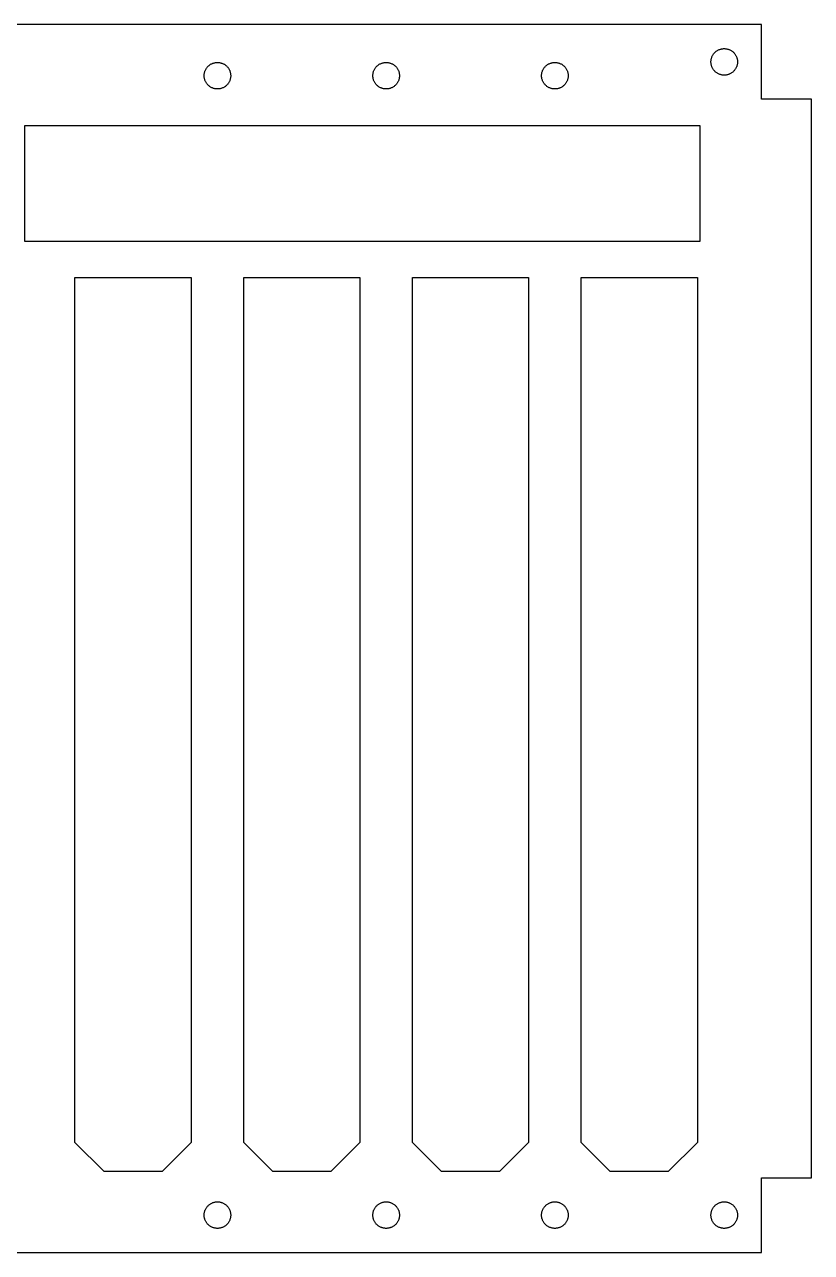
# Model space of a CAD drawing. Header units: metres. Extents: x -160 to 160, y 0 to 148.
# Drawn here: x 65.2 to 160, y 0 to 148 of the extents above; entities that cross this region are included whole.
import ezdxf

# ---------------------------------------------------------------- set-up
doc = ezdxf.new("R2010")
doc.units = ezdxf.units.M

msp = doc.modelspace()

# ---------------------------------------------------------------- linework, layer by layer
for p, q in [((154, 148), (-154, 148)), ((154, 139), (154, 148)), ((149.035, 145.032), (149.111, 145.052)), ((149.111, 145.052), (149.188, 145.07)), ((149.188, 145.07), (149.265, 145.083)), ((149.265, 145.083), (149.343, 145.093)), ((149.343, 145.093), (149.421, 145.099)), ((149.421, 145.099), (149.5, 145.1)), ((149.5, 145.1), (149.579, 145.099)), ((149.579, 145.099), (149.657, 145.093)), ((149.657, 145.093), (149.735, 145.083)), ((149.735, 145.083), (149.812, 145.07)), ((149.812, 145.07), (149.889, 145.052)), ((149.889, 145.052), (149.965, 145.032)), ((147.9, 143.5), (147.901, 143.579)), ((147.901, 143.579), (147.907, 143.657)), ((147.907, 143.657), (147.917, 143.735)), ((147.917, 143.735), (147.93, 143.812)), ((147.93, 143.812), (147.948, 143.889)), ((147.948, 143.889), (147.968, 143.965)), ((147.968, 143.965), (147.993, 144.039)), ((147.993, 144.039), (148.021, 144.112)), ((148.021, 144.112), (148.053, 144.184)), ((148.053, 144.184), (148.089, 144.254)), ((148.089, 144.254), (148.127, 144.323)), ((148.127, 144.323), (148.169, 144.389)), ((148.169, 144.389), (148.215, 144.453)), ((148.215, 144.453), (148.263, 144.515)), ((148.263, 144.515), (148.314, 144.575)), ((148.314, 144.575), (148.368, 144.632)), ((148.368, 144.632), (148.425, 144.686)), ((148.425, 144.686), (148.485, 144.737)), ((148.485, 144.737), (148.547, 144.785)), ((148.547, 144.785), (148.611, 144.831)), ((148.611, 144.831), (148.677, 144.873)), ((148.677, 144.873), (148.746, 144.911)), ((148.746, 144.911), (148.816, 144.947)), ((148.816, 144.947), (148.888, 144.979)), ((148.888, 144.979), (148.961, 145.007)), ((148.961, 145.007), (149.035, 145.032)), ((149.965, 145.032), (150.039, 145.007)), ((150.039, 145.007), (150.112, 144.979)), ((150.112, 144.979), (150.184, 144.947)), ((150.184, 144.947), (150.254, 144.911)), ((150.254, 144.911), (150.323, 144.873)), ((150.323, 144.873), (150.389, 144.831)), ((150.389, 144.831), (150.453, 144.785)), ((150.453, 144.785), (150.515, 144.737)), ((150.515, 144.737), (150.575, 144.686)), ((150.575, 144.686), (150.632, 144.632)), ((150.632, 144.632), (150.686, 144.575)), ((150.686, 144.575), (150.737, 144.515)), ((150.737, 144.515), (150.785, 144.453)), ((150.785, 144.453), (150.831, 144.389)), ((150.831, 144.389), (150.873, 144.323)), ((150.873, 144.323), (150.911, 144.254)), ((150.911, 144.254), (150.947, 144.184)), ((150.947, 144.184), (150.979, 144.112)), ((150.979, 144.112), (151.007, 144.039)), ((151.007, 144.039), (151.032, 143.965)), ((151.032, 143.965), (151.052, 143.889)), ((151.052, 143.889), (151.07, 143.812)), ((151.07, 143.812), (151.083, 143.735)), ((151.083, 143.735), (151.093, 143.657)), ((151.093, 143.657), (151.099, 143.579)), ((151.099, 143.579), (151.1, 143.5)), ((86.8776, 142.07), (86.891, 142.147)), ((86.891, 142.147), (86.9082, 142.224)), ((86.9082, 142.224), (86.9292, 142.299)), ((86.9292, 142.299), (86.9538, 142.374)), ((86.9538, 142.374), (86.9821, 142.447)), ((86.9821, 142.447), (87.0139, 142.519)), ((87.0139, 142.519), (87.0492, 142.589)), ((87.0492, 142.589), (87.0879, 142.658)), ((87.0879, 142.658), (87.13, 142.724)), ((87.13, 142.724), (87.1752, 142.788)), ((87.1752, 142.788), (87.2235, 142.85)), ((87.2235, 142.85), (87.2748, 142.91)), ((87.2748, 142.91), (87.329, 142.966)), ((87.329, 142.966), (87.3859, 143.021)), ((87.3859, 143.021), (87.4454, 143.072)), ((87.4454, 143.072), (87.5073, 143.12)), ((87.5073, 143.12), (87.5715, 143.166)), ((87.5715, 143.166), (87.6379, 143.208)), ((87.6379, 143.208), (87.7063, 143.246)), ((87.7063, 143.246), (87.7764, 143.282)), ((87.7764, 143.282), (87.8482, 143.313)), ((87.8482, 143.313), (87.9215, 143.342)), ((87.9215, 143.342), (87.9961, 143.366)), ((87.9961, 143.366), (88.0718, 143.387)), ((88.0718, 143.387), (88.1485, 143.404)), ((88.1485, 143.404), (88.2259, 143.418)), ((88.2259, 143.418), (88.3038, 143.428)), ((88.3038, 143.428), (88.3822, 143.433)), ((88.3822, 143.433), (88.4607, 143.435)), ((88.4607, 143.435), (88.5392, 143.433)), ((88.5392, 143.433), (88.6176, 143.428)), ((88.6176, 143.428), (88.6955, 143.418)), ((88.6955, 143.418), (88.7729, 143.404)), ((88.7729, 143.404), (88.8496, 143.387)), ((88.8496, 143.387), (88.9253, 143.366)), ((88.9253, 143.366), (88.9999, 143.342)), ((88.9999, 143.342), (89.0732, 143.313)), ((89.0732, 143.313), (89.145, 143.282)), ((89.145, 143.282), (89.2151, 143.246)), ((89.2151, 143.246), (89.2835, 143.208)), ((89.2835, 143.208), (89.3499, 143.166)), ((89.3499, 143.166), (89.4141, 143.12)), ((89.4141, 143.12), (89.476, 143.072)), ((89.476, 143.072), (89.5355, 143.021)), ((89.5355, 143.021), (89.5924, 142.966)), ((89.5924, 142.966), (89.6465, 142.91)), ((89.6465, 142.91), (89.6979, 142.85)), ((89.6979, 142.85), (89.7462, 142.788)), ((89.7462, 142.788), (89.7914, 142.724)), ((89.7914, 142.724), (89.8335, 142.658)), ((89.8335, 142.658), (89.8722, 142.589)), ((89.8722, 142.589), (89.9075, 142.519)), ((89.9075, 142.519), (89.9393, 142.447)), ((89.9393, 142.447), (89.9676, 142.374)), ((89.9676, 142.374), (89.9922, 142.299)), ((89.9922, 142.299), (90.0132, 142.224)), ((90.0132, 142.224), (90.0304, 142.147)), ((90.0304, 142.147), (90.0438, 142.07)), ((107.198, 142.07), (107.211, 142.147)), ((107.211, 142.147), (107.228, 142.224)), ((107.228, 142.224), (107.249, 142.299)), ((107.249, 142.299), (107.274, 142.374)), ((107.274, 142.374), (107.302, 142.447)), ((107.302, 142.447), (107.334, 142.519)), ((107.334, 142.519), (107.369, 142.589)), ((107.369, 142.589), (107.408, 142.658)), ((107.408, 142.658), (107.45, 142.724)), ((107.45, 142.724), (107.495, 142.788)), ((107.495, 142.788), (107.544, 142.85)), ((107.544, 142.85), (107.595, 142.91)), ((107.595, 142.91), (107.649, 142.966)), ((107.649, 142.966), (107.706, 143.021)), ((107.706, 143.021), (107.765, 143.072)), ((107.765, 143.072), (107.827, 143.12)), ((107.827, 143.12), (107.892, 143.166)), ((107.892, 143.166), (107.958, 143.208)), ((107.958, 143.208), (108.026, 143.246)), ((108.026, 143.246), (108.096, 143.282)), ((108.096, 143.282), (108.168, 143.313)), ((108.168, 143.313), (108.242, 143.342)), ((108.242, 143.342), (108.316, 143.366)), ((108.316, 143.366), (108.392, 143.387)), ((108.392, 143.387), (108.468, 143.404)), ((108.468, 143.404), (108.546, 143.418)), ((108.546, 143.418), (108.624, 143.428)), ((108.624, 143.428), (108.702, 143.433)), ((108.702, 143.433), (108.781, 143.435)), ((108.781, 143.435), (108.859, 143.433)), ((108.859, 143.433), (108.938, 143.428)), ((108.938, 143.428), (109.016, 143.418)), ((109.016, 143.418), (109.093, 143.404)), ((109.093, 143.404), (109.17, 143.387)), ((109.17, 143.387), (109.245, 143.366)), ((109.245, 143.366), (109.32, 143.342)), ((109.32, 143.342), (109.393, 143.313)), ((109.393, 143.313), (109.465, 143.282)), ((109.465, 143.282), (109.535, 143.246)), ((109.535, 143.246), (109.603, 143.208)), ((109.603, 143.208), (109.67, 143.166)), ((109.67, 143.166), (109.734, 143.12)), ((109.734, 143.12), (109.796, 143.072)), ((109.796, 143.072), (109.855, 143.021)), ((109.855, 143.021), (109.912, 142.966)), ((109.912, 142.966), (109.967, 142.91)), ((109.967, 142.91), (110.018, 142.85)), ((110.018, 142.85), (110.066, 142.788)), ((110.066, 142.788), (110.111, 142.724)), ((110.111, 142.724), (110.153, 142.658)), ((110.153, 142.658), (110.192, 142.589)), ((110.192, 142.589), (110.227, 142.519)), ((110.227, 142.519), (110.259, 142.447)), ((110.259, 142.447), (110.288, 142.374)), ((110.288, 142.374), (110.312, 142.299)), ((110.312, 142.299), (110.333, 142.224)), ((110.333, 142.224), (110.35, 142.147)), ((110.35, 142.147), (110.364, 142.07)), ((127.518, 142.07), (127.531, 142.147)), ((127.531, 142.147), (127.548, 142.224)), ((127.548, 142.224), (127.569, 142.299)), ((127.569, 142.299), (127.594, 142.374)), ((127.594, 142.374), (127.622, 142.447)), ((127.622, 142.447), (127.654, 142.519)), ((127.654, 142.519), (127.689, 142.589)), ((127.689, 142.589), (127.728, 142.658)), ((127.728, 142.658), (127.77, 142.724)), ((127.77, 142.724), (127.815, 142.788)), ((127.815, 142.788), (127.864, 142.85)), ((127.864, 142.85), (127.915, 142.91)), ((127.915, 142.91), (127.969, 142.966)), ((127.969, 142.966), (128.026, 143.021)), ((128.026, 143.021), (128.085, 143.072)), ((128.085, 143.072), (128.147, 143.12)), ((128.147, 143.12), (128.212, 143.166)), ((128.212, 143.166), (128.278, 143.208)), ((128.278, 143.208), (128.346, 143.246)), ((128.346, 143.246), (128.416, 143.282)), ((128.416, 143.282), (128.488, 143.313)), ((128.488, 143.313), (128.562, 143.342)), ((128.562, 143.342), (128.636, 143.366)), ((128.636, 143.366), (128.712, 143.387)), ((128.712, 143.387), (128.788, 143.404)), ((128.788, 143.404), (128.866, 143.418)), ((128.866, 143.418), (128.944, 143.428)), ((128.944, 143.428), (129.022, 143.433)), ((129.022, 143.433), (129.101, 143.435)), ((129.101, 143.435), (129.179, 143.433)), ((129.179, 143.433), (129.258, 143.428)), ((129.258, 143.428), (129.336, 143.418)), ((129.336, 143.418), (129.413, 143.404)), ((129.413, 143.404), (129.49, 143.387)), ((129.49, 143.387), (129.565, 143.366)), ((129.565, 143.366), (129.64, 143.342)), ((129.64, 143.342), (129.713, 143.313)), ((129.713, 143.313), (129.785, 143.282)), ((129.785, 143.282), (129.855, 143.246)), ((129.855, 143.246), (129.923, 143.208)), ((129.923, 143.208), (129.99, 143.166)), ((129.99, 143.166), (130.054, 143.12)), ((130.054, 143.12), (130.116, 143.072)), ((130.116, 143.072), (130.175, 143.021)), ((130.175, 143.021), (130.232, 142.966)), ((130.232, 142.966), (130.287, 142.91)), ((130.287, 142.91), (130.338, 142.85)), ((130.338, 142.85), (130.386, 142.788)), ((130.386, 142.788), (130.431, 142.724)), ((130.431, 142.724), (130.473, 142.658)), ((130.473, 142.658), (130.512, 142.589)), ((130.512, 142.589), (130.547, 142.519)), ((130.547, 142.519), (130.579, 142.447)), ((130.579, 142.447), (130.608, 142.374)), ((130.608, 142.374), (130.632, 142.299)), ((130.632, 142.299), (130.653, 142.224)), ((130.653, 142.224), (130.67, 142.147)), ((130.67, 142.147), (130.684, 142.07)), ((147.901, 143.421), (147.9, 143.5)), ((147.907, 143.343), (147.901, 143.421)), ((147.917, 143.265), (147.907, 143.343)), ((147.93, 143.188), (147.917, 143.265)), ((147.948, 143.111), (147.93, 143.188)), ((147.968, 143.035), (147.948, 143.111)), ((147.993, 142.961), (147.968, 143.035)), ((148.021, 142.888), (147.993, 142.961)), ((148.053, 142.816), (148.021, 142.888)), ((148.089, 142.746), (148.053, 142.816)), ((148.127, 142.677), (148.089, 142.746)), ((148.169, 142.611), (148.127, 142.677)), ((148.215, 142.547), (148.169, 142.611)), ((148.263, 142.485), (148.215, 142.547)), ((148.314, 142.425), (148.263, 142.485)), ((148.368, 142.368), (148.314, 142.425)), ((148.425, 142.314), (148.368, 142.368)), ((148.485, 142.263), (148.425, 142.314)), ((148.547, 142.215), (148.485, 142.263)), ((148.611, 142.169), (148.547, 142.215)), ((148.677, 142.127), (148.611, 142.169)), ((148.746, 142.089), (148.677, 142.127)), ((148.816, 142.053), (148.746, 142.089)), ((150.254, 142.089), (150.184, 142.053)), ((150.323, 142.127), (150.254, 142.089)), ((150.389, 142.169), (150.323, 142.127)), ((150.453, 142.215), (150.389, 142.169)), ((150.515, 142.263), (150.453, 142.215)), ((150.575, 142.314), (150.515, 142.263)), ((150.632, 142.368), (150.575, 142.314)), ((150.686, 142.425), (150.632, 142.368)), ((150.737, 142.485), (150.686, 142.425)), ((150.785, 142.547), (150.737, 142.485)), ((150.831, 142.611), (150.785, 142.547)), ((150.873, 142.677), (150.831, 142.611)), ((150.911, 142.746), (150.873, 142.677)), ((150.947, 142.816), (150.911, 142.746)), ((150.979, 142.888), (150.947, 142.816)), ((151.007, 142.961), (150.979, 142.888)), ((151.032, 143.035), (151.007, 142.961)), ((151.052, 143.111), (151.032, 143.035)), ((151.07, 143.188), (151.052, 143.111)), ((151.083, 143.265), (151.07, 143.188)), ((151.093, 143.343), (151.083, 143.265)), ((151.099, 143.421), (151.093, 143.343)), ((151.1, 143.5), (151.099, 143.421)), ((86.8602, 141.835), (86.8622, 141.913)), ((86.8622, 141.756), (86.8602, 141.835)), ((86.8622, 141.913), (86.868, 141.992)), ((86.868, 141.678), (86.8622, 141.756)), ((86.868, 141.992), (86.8776, 142.07)), ((86.8776, 141.6), (86.868, 141.678)), ((86.891, 141.523), (86.8776, 141.6)), ((86.9082, 141.446), (86.891, 141.523)), ((86.9292, 141.37), (86.9082, 141.446)), ((86.9538, 141.296), (86.9292, 141.37)), ((86.9821, 141.222), (86.9538, 141.296)), ((87.0139, 141.151), (86.9821, 141.222)), ((87.0492, 141.08), (87.0139, 141.151)), ((87.0879, 141.012), (87.0492, 141.08)), ((87.13, 140.946), (87.0879, 141.012)), ((87.1752, 140.881), (87.13, 140.946)), ((87.2235, 140.819), (87.1752, 140.881)), ((87.2748, 140.76), (87.2235, 140.819)), ((87.329, 140.703), (87.2748, 140.76)), ((87.3859, 140.649), (87.329, 140.703)), ((87.4454, 140.598), (87.3859, 140.649)), ((89.5355, 140.649), (89.476, 140.598)), ((89.5924, 140.703), (89.5355, 140.649)), ((89.6465, 140.76), (89.5924, 140.703)), ((89.6979, 140.819), (89.6465, 140.76)), ((89.7462, 140.881), (89.6979, 140.819)), ((89.7914, 140.946), (89.7462, 140.881)), ((89.8335, 141.012), (89.7914, 140.946)), ((89.8722, 141.08), (89.8335, 141.012)), ((89.9075, 141.151), (89.8722, 141.08)), ((89.9393, 141.222), (89.9075, 141.151)), ((89.9676, 141.296), (89.9393, 141.222)), ((89.9922, 141.37), (89.9676, 141.296)), ((90.0132, 141.446), (89.9922, 141.37)), ((90.0304, 141.523), (90.0132, 141.446)), ((90.0438, 141.6), (90.0304, 141.523)), ((90.0438, 142.07), (90.0534, 141.992)), ((90.0534, 141.678), (90.0438, 141.6)), ((90.0534, 141.992), (90.0592, 141.913)), ((90.0592, 141.756), (90.0534, 141.678)), ((90.0592, 141.913), (90.0611, 141.835)), ((90.0611, 141.835), (90.0592, 141.756)), ((107.18, 141.835), (107.182, 141.913)), ((107.182, 141.756), (107.18, 141.835)), ((107.182, 141.913), (107.188, 141.992)), ((107.188, 141.678), (107.182, 141.756)), ((107.188, 141.992), (107.198, 142.07)), ((107.198, 141.6), (107.188, 141.678)), ((107.211, 141.523), (107.198, 141.6)), ((107.228, 141.446), (107.211, 141.523)), ((107.249, 141.37), (107.228, 141.446)), ((107.274, 141.296), (107.249, 141.37)), ((107.302, 141.222), (107.274, 141.296)), ((107.334, 141.151), (107.302, 141.222)), ((107.369, 141.08), (107.334, 141.151)), ((107.408, 141.012), (107.369, 141.08)), ((107.45, 140.946), (107.408, 141.012)), ((107.495, 140.881), (107.45, 140.946)), ((107.544, 140.819), (107.495, 140.881)), ((107.595, 140.76), (107.544, 140.819)), ((107.649, 140.703), (107.595, 140.76)), ((107.706, 140.649), (107.649, 140.703)), ((107.765, 140.598), (107.706, 140.649)), ((109.855, 140.649), (109.796, 140.598)), ((109.912, 140.703), (109.855, 140.649)), ((109.967, 140.76), (109.912, 140.703)), ((110.018, 140.819), (109.967, 140.76)), ((110.066, 140.881), (110.018, 140.819)), ((110.111, 140.946), (110.066, 140.881)), ((110.153, 141.012), (110.111, 140.946)), ((110.192, 141.08), (110.153, 141.012)), ((110.227, 141.151), (110.192, 141.08)), ((110.259, 141.222), (110.227, 141.151)), ((110.288, 141.296), (110.259, 141.222)), ((110.312, 141.37), (110.288, 141.296)), ((110.333, 141.446), (110.312, 141.37)), ((110.35, 141.523), (110.333, 141.446)), ((110.364, 141.6), (110.35, 141.523)), ((110.364, 142.07), (110.373, 141.992)), ((110.373, 141.678), (110.364, 141.6)), ((110.373, 141.992), (110.379, 141.913)), ((110.379, 141.756), (110.373, 141.678)), ((110.379, 141.913), (110.381, 141.835)), ((110.381, 141.835), (110.379, 141.756)), ((127.5, 141.835), (127.502, 141.913)), ((127.502, 141.756), (127.5, 141.835)), ((127.502, 141.913), (127.508, 141.992)), ((127.508, 141.678), (127.502, 141.756)), ((127.508, 141.992), (127.518, 142.07)), ((127.518, 141.6), (127.508, 141.678)), ((127.531, 141.523), (127.518, 141.6)), ((127.548, 141.446), (127.531, 141.523)), ((127.569, 141.37), (127.548, 141.446)), ((127.594, 141.296), (127.569, 141.37)), ((127.622, 141.222), (127.594, 141.296)), ((127.654, 141.151), (127.622, 141.222)), ((127.689, 141.08), (127.654, 141.151)), ((127.728, 141.012), (127.689, 141.08)), ((127.77, 140.946), (127.728, 141.012)), ((127.815, 140.881), (127.77, 140.946)), ((127.864, 140.819), (127.815, 140.881)), ((127.915, 140.76), (127.864, 140.819)), ((127.969, 140.703), (127.915, 140.76)), ((128.026, 140.649), (127.969, 140.703)), ((128.085, 140.598), (128.026, 140.649)), ((130.175, 140.649), (130.116, 140.598)), ((130.232, 140.703), (130.175, 140.649)), ((130.287, 140.76), (130.232, 140.703)), ((130.338, 140.819), (130.287, 140.76)), ((130.386, 140.881), (130.338, 140.819)), ((130.431, 140.946), (130.386, 140.881)), ((130.473, 141.012), (130.431, 140.946)), ((130.512, 141.08), (130.473, 141.012)), ((130.547, 141.151), (130.512, 141.08)), ((130.579, 141.222), (130.547, 141.151)), ((130.608, 141.296), (130.579, 141.222)), ((130.632, 141.37), (130.608, 141.296)), ((130.653, 141.446), (130.632, 141.37)), ((130.67, 141.523), (130.653, 141.446)), ((130.684, 141.6), (130.67, 141.523)), ((130.684, 142.07), (130.693, 141.992)), ((130.693, 141.678), (130.684, 141.6)), ((130.693, 141.992), (130.699, 141.913)), ((130.699, 141.756), (130.693, 141.678)), ((130.699, 141.913), (130.701, 141.835)), ((130.701, 141.835), (130.699, 141.756)), ((148.888, 142.021), (148.816, 142.053)), ((148.961, 141.993), (148.888, 142.021)), ((149.035, 141.968), (148.961, 141.993)), ((149.111, 141.948), (149.035, 141.968)), ((149.188, 141.93), (149.111, 141.948)), ((149.265, 141.917), (149.188, 141.93)), ((149.343, 141.907), (149.265, 141.917)), ((149.421, 141.901), (149.343, 141.907)), ((149.5, 141.9), (149.421, 141.901)), ((149.579, 141.901), (149.5, 141.9)), ((149.657, 141.907), (149.579, 141.901)), ((149.735, 141.917), (149.657, 141.907)), ((149.812, 141.93), (149.735, 141.917)), ((149.889, 141.948), (149.812, 141.93)), ((149.965, 141.968), (149.889, 141.948)), ((150.039, 141.993), (149.965, 141.968)), ((150.112, 142.021), (150.039, 141.993)), ((150.184, 142.053), (150.112, 142.021)), ((87.5073, 140.549), (87.4454, 140.598)), ((87.5715, 140.504), (87.5073, 140.549)), ((87.6379, 140.462), (87.5715, 140.504)), ((87.7063, 140.423), (87.6379, 140.462)), ((87.7764, 140.388), (87.7063, 140.423)), ((87.8482, 140.356), (87.7764, 140.388)), ((87.9215, 140.328), (87.8482, 140.356)), ((87.9961, 140.303), (87.9215, 140.328)), ((88.0718, 140.282), (87.9961, 140.303)), ((88.1485, 140.265), (88.0718, 140.282)), ((88.2259, 140.252), (88.1485, 140.265)), ((88.3038, 140.242), (88.2259, 140.252)), ((88.3822, 140.236), (88.3038, 140.242)), ((88.4607, 140.234), (88.3822, 140.236)), ((88.5392, 140.236), (88.4607, 140.234)), ((88.6176, 140.242), (88.5392, 140.236)), ((88.6955, 140.252), (88.6176, 140.242)), ((88.7729, 140.265), (88.6955, 140.252)), ((88.8496, 140.282), (88.7729, 140.265)), ((88.9253, 140.303), (88.8496, 140.282)), ((88.9999, 140.328), (88.9253, 140.303)), ((89.0732, 140.356), (88.9999, 140.328)), ((89.145, 140.388), (89.0732, 140.356)), ((89.2151, 140.423), (89.145, 140.388)), ((89.2835, 140.462), (89.2151, 140.423)), ((89.3499, 140.504), (89.2835, 140.462)), ((89.4141, 140.549), (89.3499, 140.504)), ((89.476, 140.598), (89.4141, 140.549)), ((107.827, 140.549), (107.765, 140.598)), ((107.892, 140.504), (107.827, 140.549)), ((107.958, 140.462), (107.892, 140.504)), ((108.026, 140.423), (107.958, 140.462)), ((108.096, 140.388), (108.026, 140.423)), ((108.168, 140.356), (108.096, 140.388)), ((108.242, 140.328), (108.168, 140.356)), ((108.316, 140.303), (108.242, 140.328)), ((108.392, 140.282), (108.316, 140.303)), ((108.468, 140.265), (108.392, 140.282)), ((108.546, 140.252), (108.468, 140.265)), ((108.624, 140.242), (108.546, 140.252)), ((108.702, 140.236), (108.624, 140.242)), ((108.781, 140.234), (108.702, 140.236)), ((108.859, 140.236), (108.781, 140.234)), ((108.938, 140.242), (108.859, 140.236)), ((109.016, 140.252), (108.938, 140.242)), ((109.093, 140.265), (109.016, 140.252)), ((109.17, 140.282), (109.093, 140.265)), ((109.245, 140.303), (109.17, 140.282)), ((109.32, 140.328), (109.245, 140.303)), ((109.393, 140.356), (109.32, 140.328)), ((109.465, 140.388), (109.393, 140.356)), ((109.535, 140.423), (109.465, 140.388)), ((109.603, 140.462), (109.535, 140.423)), ((109.67, 140.504), (109.603, 140.462)), ((109.734, 140.549), (109.67, 140.504)), ((109.796, 140.598), (109.734, 140.549)), ((128.147, 140.549), (128.085, 140.598)), ((128.212, 140.504), (128.147, 140.549)), ((128.278, 140.462), (128.212, 140.504)), ((128.346, 140.423), (128.278, 140.462)), ((128.416, 140.388), (128.346, 140.423)), ((128.488, 140.356), (128.416, 140.388)), ((128.562, 140.328), (128.488, 140.356)), ((128.636, 140.303), (128.562, 140.328)), ((128.712, 140.282), (128.636, 140.303)), ((128.788, 140.265), (128.712, 140.282)), ((128.866, 140.252), (128.788, 140.265)), ((128.944, 140.242), (128.866, 140.252)), ((129.022, 140.236), (128.944, 140.242)), ((129.101, 140.234), (129.022, 140.236)), ((129.179, 140.236), (129.101, 140.234)), ((129.258, 140.242), (129.179, 140.236)), ((129.336, 140.252), (129.258, 140.242)), ((129.413, 140.265), (129.336, 140.252)), ((129.49, 140.282), (129.413, 140.265)), ((129.565, 140.303), (129.49, 140.282)), ((129.64, 140.328), (129.565, 140.303)), ((129.713, 140.356), (129.64, 140.328)), ((129.785, 140.388), (129.713, 140.356)), ((129.855, 140.423), (129.785, 140.388)), ((129.923, 140.462), (129.855, 140.423)), ((129.99, 140.504), (129.923, 140.462)), ((130.054, 140.549), (129.99, 140.504)), ((130.116, 140.598), (130.054, 140.549)), ((160, 139), (154, 139)), ((160, 9), (160, 139)), ((65.2832, 121.835), (65.2832, 135.835)), ((65.2832, 135.835), (146.563, 135.835)), ((146.563, 135.835), (146.563, 121.835)), ((146.563, 121.835), (65.2832, 121.835)), ((71.3007, 13.2648), (71.3007, 117.53)), ((71.3007, 117.53), (85.3007, 117.53)), ((85.3007, 117.53), (85.3007, 13.2648)), ((91.6207, 13.2648), (91.6207, 117.53)), ((91.6207, 117.53), (105.621, 117.53)), ((105.621, 117.53), (105.621, 13.2648)), ((111.941, 13.2648), (111.941, 117.53)), ((111.941, 117.53), (125.941, 117.53)), ((125.941, 117.53), (125.941, 13.2648)), ((132.261, 13.2648), (132.261, 117.53)), ((132.261, 117.53), (146.261, 117.53)), ((146.261, 117.53), (146.261, 13.2648)), ((74.8007, 9.76479), (71.3007, 13.2648)), ((85.3007, 13.2648), (81.8007, 9.76479)), ((95.1207, 9.76479), (91.6207, 13.2648)), ((105.621, 13.2648), (102.121, 9.76479)), ((115.441, 9.76479), (111.941, 13.2648)), ((125.941, 13.2648), (122.441, 9.76479)), ((135.761, 9.76479), (132.261, 13.2648)), ((146.261, 13.2648), (142.761, 9.76479)), ((81.8007, 9.76479), (74.8007, 9.76479)), ((102.121, 9.76479), (95.1207, 9.76479)), ((122.441, 9.76479), (115.441, 9.76479)), ((142.761, 9.76479), (135.761, 9.76479)), ((154, 0), (154, 9)), ((154, 9), (160, 9)), ((87.7063, 5.91147), (87.7764, 5.94678)), ((87.7764, 5.94678), (87.8482, 5.97862)), ((87.8482, 5.97862), (87.9215, 6.00688)), ((87.9215, 6.00688), (87.9961, 6.03152)), ((87.9961, 6.03152), (88.0718, 6.05247)), ((88.0718, 6.05247), (88.1485, 6.06969)), ((88.1485, 6.06969), (88.2259, 6.08311)), ((88.2259, 6.08311), (88.3038, 6.09274)), ((88.3038, 6.09274), (88.3822, 6.09851)), ((88.3822, 6.09851), (88.4607, 6.10045)), ((88.4607, 6.10045), (88.5392, 6.09851)), ((88.5392, 6.09851), (88.6176, 6.09274)), ((88.6176, 6.09274), (88.6955, 6.08311)), ((88.6955, 6.08311), (88.7729, 6.06969)), ((88.7729, 6.06969), (88.8496, 6.05247)), ((88.8496, 6.05247), (88.9253, 6.03152)), ((88.9253, 6.03152), (88.9999, 6.00688)), ((88.9999, 6.00688), (89.0732, 5.97862)), ((89.0732, 5.97862), (89.145, 5.94678)), ((89.145, 5.94678), (89.2151, 5.91147)), ((108.026, 5.91147), (108.096, 5.94678)), ((108.096, 5.94678), (108.168, 5.97862)), ((108.168, 5.97862), (108.242, 6.00688)), ((108.242, 6.00688), (108.316, 6.03152)), ((108.316, 6.03152), (108.392, 6.05247)), ((108.392, 6.05247), (108.468, 6.06969)), ((108.468, 6.06969), (108.546, 6.08311)), ((108.546, 6.08311), (108.624, 6.09274)), ((108.624, 6.09274), (108.702, 6.09851)), ((108.702, 6.09851), (108.781, 6.10045)), ((108.781, 6.10045), (108.859, 6.09851)), ((108.859, 6.09851), (108.938, 6.09274)), ((108.938, 6.09274), (109.016, 6.08311)), ((109.016, 6.08311), (109.093, 6.06969)), ((109.093, 6.06969), (109.17, 6.05247)), ((109.17, 6.05247), (109.245, 6.03152)), ((109.245, 6.03152), (109.32, 6.00688)), ((109.32, 6.00688), (109.393, 5.97862)), ((109.393, 5.97862), (109.465, 5.94678)), ((109.465, 5.94678), (109.535, 5.91147)), ((128.346, 5.91147), (128.416, 5.94678)), ((128.416, 5.94678), (128.488, 5.97862)), ((128.488, 5.97862), (128.562, 6.00688)), ((128.562, 6.00688), (128.636, 6.03152)), ((128.636, 6.03152), (128.712, 6.05247)), ((128.712, 6.05247), (128.788, 6.06969)), ((128.788, 6.06969), (128.866, 6.08311)), ((128.866, 6.08311), (128.944, 6.09274)), ((128.944, 6.09274), (129.022, 6.09851)), ((129.022, 6.09851), (129.101, 6.10045)), ((129.101, 6.10045), (129.179, 6.09851)), ((129.179, 6.09851), (129.258, 6.09274)), ((129.258, 6.09274), (129.336, 6.08311)), ((129.336, 6.08311), (129.413, 6.06969)), ((129.413, 6.06969), (129.49, 6.05247)), ((129.49, 6.05247), (129.565, 6.03152)), ((129.565, 6.03152), (129.64, 6.00688)), ((129.64, 6.00688), (129.713, 5.97862)), ((129.713, 5.97862), (129.785, 5.94678)), ((129.785, 5.94678), (129.855, 5.91147)), ((148.746, 5.91147), (148.816, 5.94678)), ((148.816, 5.94678), (148.888, 5.97862)), ((148.888, 5.97862), (148.961, 6.00688)), ((148.961, 6.00688), (149.035, 6.03152)), ((149.035, 6.03152), (149.111, 6.05247)), ((149.111, 6.05247), (149.188, 6.06969)), ((149.188, 6.06969), (149.265, 6.08311)), ((149.265, 6.08311), (149.343, 6.09274)), ((149.343, 6.09274), (149.421, 6.09851)), ((149.421, 6.09851), (149.5, 6.10045)), ((149.5, 6.10045), (149.579, 6.09851)), ((149.579, 6.09851), (149.657, 6.09274)), ((149.657, 6.09274), (149.735, 6.08311)), ((149.735, 6.08311), (149.812, 6.06969)), ((149.812, 6.06969), (149.889, 6.05247)), ((149.889, 6.05247), (149.965, 6.03152)), ((149.965, 6.03152), (150.039, 6.00688)), ((150.039, 6.00688), (150.112, 5.97862)), ((150.112, 5.97862), (150.184, 5.94678)), ((150.184, 5.94678), (150.254, 5.91147)), ((86.8602, 4.5), (86.8622, 4.57852)), ((86.8622, 4.42146), (86.8602, 4.5)), ((86.8622, 4.57852), (86.868, 4.65686)), ((86.868, 4.65686), (86.8776, 4.73483)), ((86.8776, 4.73483), (86.891, 4.81223)), ((86.891, 4.81223), (86.9082, 4.88887)), ((86.9082, 4.88887), (86.9292, 4.96458)), ((86.9292, 4.96458), (86.9538, 5.03917)), ((86.9538, 5.03917), (86.9821, 5.11246)), ((86.9821, 5.11246), (87.0139, 5.18428)), ((87.0139, 5.18428), (87.0492, 5.25444)), ((87.0492, 5.25444), (87.0879, 5.32278)), ((87.0879, 5.32278), (87.13, 5.38916)), ((87.13, 5.38916), (87.1752, 5.45338)), ((87.1752, 5.45338), (87.2235, 5.5153)), ((87.2235, 5.5153), (87.2748, 5.57478)), ((87.2748, 5.57478), (87.329, 5.63168)), ((87.329, 5.63168), (87.3859, 5.68585)), ((87.3859, 5.68585), (87.4454, 5.73715)), ((87.4454, 5.73715), (87.5073, 5.78549)), ((87.5073, 5.78549), (87.5715, 5.83072)), ((87.5715, 5.83072), (87.6379, 5.87274)), ((87.6379, 5.87274), (87.7063, 5.91147)), ((89.2151, 5.91147), (89.2835, 5.87274)), ((89.2835, 5.87274), (89.3499, 5.83072)), ((89.3499, 5.83072), (89.4141, 5.78549)), ((89.4141, 5.78549), (89.476, 5.73715)), ((89.476, 5.73715), (89.5355, 5.68585)), ((89.5355, 5.68585), (89.5924, 5.63168)), ((89.5924, 5.63168), (89.6465, 5.57478)), ((89.6465, 5.57478), (89.6979, 5.5153)), ((89.6979, 5.5153), (89.7462, 5.45338)), ((89.7462, 5.45338), (89.7914, 5.38916)), ((89.7914, 5.38916), (89.8335, 5.32278)), ((89.8335, 5.32278), (89.8722, 5.25444)), ((89.8722, 5.25444), (89.9075, 5.18428)), ((89.9075, 5.18428), (89.9393, 5.11246)), ((89.9393, 5.11246), (89.9676, 5.03917)), ((89.9676, 5.03917), (89.9922, 4.96458)), ((89.9922, 4.96458), (90.0132, 4.88887)), ((90.0132, 4.88887), (90.0304, 4.81223)), ((90.0304, 4.81223), (90.0438, 4.73483)), ((90.0438, 4.73483), (90.0534, 4.65686)), ((90.0534, 4.65686), (90.0592, 4.57852)), ((90.0592, 4.57852), (90.0611, 4.5)), ((90.0611, 4.5), (90.0592, 4.42146)), ((107.18, 4.5), (107.182, 4.57852)), ((107.182, 4.42146), (107.18, 4.5)), ((107.182, 4.57852), (107.188, 4.65686)), ((107.188, 4.65686), (107.198, 4.73483)), ((107.198, 4.73483), (107.211, 4.81223)), ((107.211, 4.81223), (107.228, 4.88887)), ((107.228, 4.88887), (107.249, 4.96458)), ((107.249, 4.96458), (107.274, 5.03917)), ((107.274, 5.03917), (107.302, 5.11246)), ((107.302, 5.11246), (107.334, 5.18428)), ((107.334, 5.18428), (107.369, 5.25444)), ((107.369, 5.25444), (107.408, 5.32278)), ((107.408, 5.32278), (107.45, 5.38916)), ((107.45, 5.38916), (107.495, 5.45338)), ((107.495, 5.45338), (107.544, 5.5153)), ((107.544, 5.5153), (107.595, 5.57478)), ((107.595, 5.57478), (107.649, 5.63168)), ((107.649, 5.63168), (107.706, 5.68585)), ((107.706, 5.68585), (107.765, 5.73715)), ((107.765, 5.73715), (107.827, 5.78549)), ((107.827, 5.78549), (107.892, 5.83072)), ((107.892, 5.83072), (107.958, 5.87274)), ((107.958, 5.87274), (108.026, 5.91147)), ((109.535, 5.91147), (109.603, 5.87274)), ((109.603, 5.87274), (109.67, 5.83072)), ((109.67, 5.83072), (109.734, 5.78549)), ((109.734, 5.78549), (109.796, 5.73715)), ((109.796, 5.73715), (109.855, 5.68585)), ((109.855, 5.68585), (109.912, 5.63168)), ((109.912, 5.63168), (109.967, 5.57478)), ((109.967, 5.57478), (110.018, 5.5153)), ((110.018, 5.5153), (110.066, 5.45338)), ((110.066, 5.45338), (110.111, 5.38916)), ((110.111, 5.38916), (110.153, 5.32278)), ((110.153, 5.32278), (110.192, 5.25444)), ((110.192, 5.25444), (110.227, 5.18428)), ((110.227, 5.18428), (110.259, 5.11246)), ((110.259, 5.11246), (110.288, 5.03917)), ((110.288, 5.03917), (110.312, 4.96458)), ((110.312, 4.96458), (110.333, 4.88887)), ((110.333, 4.88887), (110.35, 4.81223)), ((110.35, 4.81223), (110.364, 4.73483)), ((110.364, 4.73483), (110.373, 4.65686)), ((110.373, 4.65686), (110.379, 4.57852)), ((110.379, 4.57852), (110.381, 4.5)), ((110.381, 4.5), (110.379, 4.42146)), ((127.5, 4.5), (127.502, 4.57852)), ((127.502, 4.42146), (127.5, 4.5)), ((127.502, 4.57852), (127.508, 4.65686)), ((127.508, 4.65686), (127.518, 4.73483)), ((127.518, 4.73483), (127.531, 4.81223)), ((127.531, 4.81223), (127.548, 4.88887)), ((127.548, 4.88887), (127.569, 4.96458)), ((127.569, 4.96458), (127.594, 5.03917)), ((127.594, 5.03917), (127.622, 5.11246)), ((127.622, 5.11246), (127.654, 5.18428)), ((127.654, 5.18428), (127.689, 5.25444)), ((127.689, 5.25444), (127.728, 5.32278)), ((127.728, 5.32278), (127.77, 5.38916)), ((127.77, 5.38916), (127.815, 5.45338)), ((127.815, 5.45338), (127.864, 5.5153)), ((127.864, 5.5153), (127.915, 5.57478)), ((127.915, 5.57478), (127.969, 5.63168)), ((127.969, 5.63168), (128.026, 5.68585)), ((128.026, 5.68585), (128.085, 5.73715)), ((128.085, 5.73715), (128.147, 5.78549)), ((128.147, 5.78549), (128.212, 5.83072)), ((128.212, 5.83072), (128.278, 5.87274)), ((128.278, 5.87274), (128.346, 5.91147)), ((129.855, 5.91147), (129.923, 5.87274)), ((129.923, 5.87274), (129.99, 5.83072)), ((129.99, 5.83072), (130.054, 5.78549)), ((130.054, 5.78549), (130.116, 5.73715)), ((130.116, 5.73715), (130.175, 5.68585)), ((130.175, 5.68585), (130.232, 5.63168)), ((130.232, 5.63168), (130.287, 5.57478)), ((130.287, 5.57478), (130.338, 5.5153)), ((130.338, 5.5153), (130.386, 5.45338)), ((130.386, 5.45338), (130.431, 5.38916)), ((130.431, 5.38916), (130.473, 5.32278)), ((130.473, 5.32278), (130.512, 5.25444)), ((130.512, 5.25444), (130.547, 5.18428)), ((130.547, 5.18428), (130.579, 5.11246)), ((130.579, 5.11246), (130.608, 5.03917)), ((130.608, 5.03917), (130.632, 4.96458)), ((130.632, 4.96458), (130.653, 4.88887)), ((130.653, 4.88887), (130.67, 4.81223)), ((130.67, 4.81223), (130.684, 4.73483)), ((130.684, 4.73483), (130.693, 4.65686)), ((130.693, 4.65686), (130.699, 4.57852)), ((130.699, 4.57852), (130.701, 4.5)), ((130.701, 4.5), (130.699, 4.42146)), ((147.9, 4.5), (147.901, 4.57852)), ((147.901, 4.42146), (147.9, 4.5)), ((147.901, 4.57852), (147.907, 4.65686)), ((147.907, 4.65686), (147.917, 4.73483)), ((147.917, 4.73483), (147.93, 4.81223)), ((147.93, 4.81223), (147.948, 4.88887)), ((147.948, 4.88887), (147.968, 4.96458)), ((147.968, 4.96458), (147.993, 5.03917)), ((147.993, 5.03917), (148.021, 5.11246)), ((148.021, 5.11246), (148.053, 5.18428)), ((148.053, 5.18428), (148.089, 5.25444)), ((148.089, 5.25444), (148.127, 5.32278)), ((148.127, 5.32278), (148.169, 5.38916)), ((148.169, 5.38916), (148.215, 5.45338)), ((148.215, 5.45338), (148.263, 5.5153)), ((148.263, 5.5153), (148.314, 5.57478)), ((148.314, 5.57478), (148.368, 5.63168)), ((148.368, 5.63168), (148.425, 5.68585)), ((148.425, 5.68585), (148.485, 5.73715)), ((148.485, 5.73715), (148.547, 5.78549)), ((148.547, 5.78549), (148.611, 5.83072)), ((148.611, 5.83072), (148.677, 5.87274)), ((148.677, 5.87274), (148.746, 5.91147)), ((150.254, 5.91147), (150.323, 5.87274)), ((150.323, 5.87274), (150.389, 5.83072)), ((150.389, 5.83072), (150.453, 5.78549)), ((150.453, 5.78549), (150.515, 5.73715)), ((150.515, 5.73715), (150.575, 5.68585)), ((150.575, 5.68585), (150.632, 5.63168)), ((150.632, 5.63168), (150.686, 5.57478)), ((150.686, 5.57478), (150.737, 5.5153)), ((150.737, 5.5153), (150.785, 5.45338)), ((150.785, 5.45338), (150.831, 5.38916)), ((150.831, 5.38916), (150.873, 5.32278)), ((150.873, 5.32278), (150.911, 5.25444)), ((150.911, 5.25444), (150.947, 5.18428)), ((150.947, 5.18428), (150.979, 5.11246)), ((150.979, 5.11246), (151.007, 5.03917)), ((151.007, 5.03917), (151.032, 4.96458)), ((151.032, 4.96458), (151.052, 4.88887)), ((151.052, 4.88887), (151.07, 4.81223)), ((151.07, 4.81223), (151.083, 4.73483)), ((151.083, 4.73483), (151.093, 4.65686)), ((151.093, 4.65686), (151.099, 4.57852)), ((151.099, 4.57852), (151.1, 4.5)), ((151.1, 4.5), (151.099, 4.42146)), ((86.868, 4.34312), (86.8622, 4.42146)), ((86.8776, 4.26515), (86.868, 4.34312)), ((86.891, 4.18776), (86.8776, 4.26515)), ((86.9082, 4.11111), (86.891, 4.18776)), ((86.9292, 4.0354), (86.9082, 4.11111)), ((86.9538, 3.96082), (86.9292, 4.0354)), ((86.9821, 3.88753), (86.9538, 3.96082)), ((87.0139, 3.8157), (86.9821, 3.88753)), ((87.0492, 3.74554), (87.0139, 3.8157)), ((87.0879, 3.6772), (87.0492, 3.74554)), ((87.13, 3.61082), (87.0879, 3.6772)), ((87.1752, 3.5466), (87.13, 3.61082)), ((87.2235, 3.48468), (87.1752, 3.5466)), ((87.2748, 3.4252), (87.2235, 3.48468)), ((87.329, 3.3683), (87.2748, 3.4252)), ((87.3859, 3.31413), (87.329, 3.3683)), ((87.4454, 3.26283), (87.3859, 3.31413)), ((87.5073, 3.21449), (87.4454, 3.26283)), ((87.5715, 3.16927), (87.5073, 3.21449)), ((87.6379, 3.12724), (87.5715, 3.16927)), ((87.7063, 3.08852), (87.6379, 3.12724)), ((87.7764, 3.05321), (87.7063, 3.08852)), ((87.8482, 3.02136), (87.7764, 3.05321)), ((87.9215, 2.9931), (87.8482, 3.02136)), ((87.9961, 2.96846), (87.9215, 2.9931)), ((88.0718, 2.94751), (87.9961, 2.96846)), ((88.9253, 2.96846), (88.8496, 2.94751)), ((88.9999, 2.9931), (88.9253, 2.96846)), ((89.0732, 3.02136), (88.9999, 2.9931)), ((89.145, 3.05321), (89.0732, 3.02136)), ((89.2151, 3.08852), (89.145, 3.05321)), ((89.2835, 3.12724), (89.2151, 3.08852)), ((89.3499, 3.16927), (89.2835, 3.12724)), ((89.4141, 3.21449), (89.3499, 3.16927)), ((89.476, 3.26283), (89.4141, 3.21449)), ((89.5355, 3.31413), (89.476, 3.26283)), ((89.5924, 3.3683), (89.5355, 3.31413)), ((89.6465, 3.4252), (89.5924, 3.3683)), ((89.6979, 3.48468), (89.6465, 3.4252)), ((89.7462, 3.5466), (89.6979, 3.48468)), ((89.7914, 3.61082), (89.7462, 3.5466)), ((89.8335, 3.6772), (89.7914, 3.61082)), ((89.8722, 3.74554), (89.8335, 3.6772)), ((89.9075, 3.8157), (89.8722, 3.74554)), ((89.9393, 3.88753), (89.9075, 3.8157)), ((89.9676, 3.96082), (89.9393, 3.88753)), ((89.9922, 4.0354), (89.9676, 3.96082)), ((90.0132, 4.11111), (89.9922, 4.0354)), ((90.0304, 4.18776), (90.0132, 4.11111)), ((90.0438, 4.26515), (90.0304, 4.18776)), ((90.0534, 4.34312), (90.0438, 4.26515)), ((90.0592, 4.42146), (90.0534, 4.34312)), ((107.188, 4.34312), (107.182, 4.42146)), ((107.198, 4.26515), (107.188, 4.34312)), ((107.211, 4.18776), (107.198, 4.26515)), ((107.228, 4.11111), (107.211, 4.18776)), ((107.249, 4.0354), (107.228, 4.11111)), ((107.274, 3.96082), (107.249, 4.0354)), ((107.302, 3.88753), (107.274, 3.96082)), ((107.334, 3.8157), (107.302, 3.88753)), ((107.369, 3.74554), (107.334, 3.8157)), ((107.408, 3.6772), (107.369, 3.74554)), ((107.45, 3.61082), (107.408, 3.6772)), ((107.495, 3.5466), (107.45, 3.61082)), ((107.544, 3.48468), (107.495, 3.5466)), ((107.595, 3.4252), (107.544, 3.48468)), ((107.649, 3.3683), (107.595, 3.4252)), ((107.706, 3.31413), (107.649, 3.3683)), ((107.765, 3.26283), (107.706, 3.31413)), ((107.827, 3.21449), (107.765, 3.26283)), ((107.892, 3.16927), (107.827, 3.21449)), ((107.958, 3.12724), (107.892, 3.16927)), ((108.026, 3.08852), (107.958, 3.12724)), ((108.096, 3.05321), (108.026, 3.08852)), ((108.168, 3.02136), (108.096, 3.05321)), ((108.242, 2.9931), (108.168, 3.02136)), ((108.316, 2.96846), (108.242, 2.9931)), ((108.392, 2.94751), (108.316, 2.96846)), ((109.245, 2.96846), (109.17, 2.94751)), ((109.32, 2.9931), (109.245, 2.96846)), ((109.393, 3.02136), (109.32, 2.9931)), ((109.465, 3.05321), (109.393, 3.02136)), ((109.535, 3.08852), (109.465, 3.05321)), ((109.603, 3.12724), (109.535, 3.08852)), ((109.67, 3.16927), (109.603, 3.12724)), ((109.734, 3.21449), (109.67, 3.16927)), ((109.796, 3.26283), (109.734, 3.21449)), ((109.855, 3.31413), (109.796, 3.26283)), ((109.912, 3.3683), (109.855, 3.31413)), ((109.967, 3.4252), (109.912, 3.3683)), ((110.018, 3.48468), (109.967, 3.4252)), ((110.066, 3.5466), (110.018, 3.48468)), ((110.111, 3.61082), (110.066, 3.5466)), ((110.153, 3.6772), (110.111, 3.61082)), ((110.192, 3.74554), (110.153, 3.6772)), ((110.227, 3.8157), (110.192, 3.74554)), ((110.259, 3.88753), (110.227, 3.8157)), ((110.288, 3.96082), (110.259, 3.88753)), ((110.312, 4.0354), (110.288, 3.96082)), ((110.333, 4.11111), (110.312, 4.0354)), ((110.35, 4.18776), (110.333, 4.11111)), ((110.364, 4.26515), (110.35, 4.18776)), ((110.373, 4.34312), (110.364, 4.26515)), ((110.379, 4.42146), (110.373, 4.34312)), ((127.508, 4.34312), (127.502, 4.42146)), ((127.518, 4.26515), (127.508, 4.34312)), ((127.531, 4.18776), (127.518, 4.26515)), ((127.548, 4.11111), (127.531, 4.18776)), ((127.569, 4.0354), (127.548, 4.11111)), ((127.594, 3.96082), (127.569, 4.0354)), ((127.622, 3.88753), (127.594, 3.96082)), ((127.654, 3.8157), (127.622, 3.88753)), ((127.689, 3.74554), (127.654, 3.8157)), ((127.728, 3.6772), (127.689, 3.74554)), ((127.77, 3.61082), (127.728, 3.6772)), ((127.815, 3.5466), (127.77, 3.61082)), ((127.864, 3.48468), (127.815, 3.5466)), ((127.915, 3.4252), (127.864, 3.48468)), ((127.969, 3.3683), (127.915, 3.4252)), ((128.026, 3.31413), (127.969, 3.3683)), ((128.085, 3.26283), (128.026, 3.31413)), ((128.147, 3.21449), (128.085, 3.26283)), ((128.212, 3.16927), (128.147, 3.21449)), ((128.278, 3.12724), (128.212, 3.16927)), ((128.346, 3.08852), (128.278, 3.12724)), ((128.416, 3.05321), (128.346, 3.08852)), ((128.488, 3.02136), (128.416, 3.05321)), ((128.562, 2.9931), (128.488, 3.02136)), ((128.636, 2.96846), (128.562, 2.9931)), ((128.712, 2.94751), (128.636, 2.96846)), ((129.565, 2.96846), (129.49, 2.94751)), ((129.64, 2.9931), (129.565, 2.96846)), ((129.713, 3.02136), (129.64, 2.9931)), ((129.785, 3.05321), (129.713, 3.02136)), ((129.855, 3.08852), (129.785, 3.05321)), ((129.923, 3.12724), (129.855, 3.08852)), ((129.99, 3.16927), (129.923, 3.12724)), ((130.054, 3.21449), (129.99, 3.16927)), ((130.116, 3.26283), (130.054, 3.21449)), ((130.175, 3.31413), (130.116, 3.26283)), ((130.232, 3.3683), (130.175, 3.31413)), ((130.287, 3.4252), (130.232, 3.3683)), ((130.338, 3.48468), (130.287, 3.4252)), ((130.386, 3.5466), (130.338, 3.48468)), ((130.431, 3.61082), (130.386, 3.5466)), ((130.473, 3.6772), (130.431, 3.61082)), ((130.512, 3.74554), (130.473, 3.6772)), ((130.547, 3.8157), (130.512, 3.74554)), ((130.579, 3.88753), (130.547, 3.8157)), ((130.608, 3.96082), (130.579, 3.88753)), ((130.632, 4.0354), (130.608, 3.96082)), ((130.653, 4.11111), (130.632, 4.0354)), ((130.67, 4.18776), (130.653, 4.11111)), ((130.684, 4.26515), (130.67, 4.18776)), ((130.693, 4.34312), (130.684, 4.26515)), ((130.699, 4.42146), (130.693, 4.34312)), ((147.907, 4.34312), (147.901, 4.42146)), ((147.917, 4.26515), (147.907, 4.34312)), ((147.93, 4.18776), (147.917, 4.26515)), ((147.948, 4.11111), (147.93, 4.18776)), ((147.968, 4.0354), (147.948, 4.11111)), ((147.993, 3.96082), (147.968, 4.0354)), ((148.021, 3.88753), (147.993, 3.96082)), ((148.053, 3.8157), (148.021, 3.88753)), ((148.089, 3.74554), (148.053, 3.8157)), ((148.127, 3.6772), (148.089, 3.74554)), ((148.169, 3.61082), (148.127, 3.6772)), ((148.215, 3.5466), (148.169, 3.61082)), ((148.263, 3.48468), (148.215, 3.5466)), ((148.314, 3.4252), (148.263, 3.48468)), ((148.368, 3.3683), (148.314, 3.4252)), ((148.425, 3.31413), (148.368, 3.3683)), ((148.485, 3.26283), (148.425, 3.31413)), ((148.547, 3.21449), (148.485, 3.26283)), ((148.611, 3.16927), (148.547, 3.21449)), ((148.677, 3.12724), (148.611, 3.16927)), ((148.746, 3.08852), (148.677, 3.12724)), ((148.816, 3.05321), (148.746, 3.08852)), ((148.888, 3.02136), (148.816, 3.05321)), ((148.961, 2.9931), (148.888, 3.02136)), ((149.035, 2.96846), (148.961, 2.9931)), ((149.111, 2.94751), (149.035, 2.96846)), ((149.965, 2.96846), (149.889, 2.94751)), ((150.039, 2.9931), (149.965, 2.96846)), ((150.112, 3.02136), (150.039, 2.9931)), ((150.184, 3.05321), (150.112, 3.02136)), ((150.254, 3.08852), (150.184, 3.05321)), ((150.323, 3.12724), (150.254, 3.08852)), ((150.389, 3.16927), (150.323, 3.12724)), ((150.453, 3.21449), (150.389, 3.16927)), ((150.515, 3.26283), (150.453, 3.21449)), ((150.575, 3.31413), (150.515, 3.26283)), ((150.632, 3.3683), (150.575, 3.31413)), ((150.686, 3.4252), (150.632, 3.3683)), ((150.737, 3.48468), (150.686, 3.4252)), ((150.785, 3.5466), (150.737, 3.48468)), ((150.831, 3.61082), (150.785, 3.5466)), ((150.873, 3.6772), (150.831, 3.61082)), ((150.911, 3.74554), (150.873, 3.6772)), ((150.947, 3.8157), (150.911, 3.74554)), ((150.979, 3.88753), (150.947, 3.8157)), ((151.007, 3.96082), (150.979, 3.88753)), ((151.032, 4.0354), (151.007, 3.96082)), ((151.052, 4.11111), (151.032, 4.0354)), ((151.07, 4.18776), (151.052, 4.11111)), ((151.083, 4.26515), (151.07, 4.18776)), ((151.093, 4.34312), (151.083, 4.26515)), ((151.099, 4.42146), (151.093, 4.34312)), ((88.1485, 2.9303), (88.0718, 2.94751)), ((88.2259, 2.91687), (88.1485, 2.9303)), ((88.3038, 2.90724), (88.2259, 2.91687)), ((88.3822, 2.90147), (88.3038, 2.90724)), ((88.4607, 2.89954), (88.3822, 2.90147)), ((88.5392, 2.90147), (88.4607, 2.89954)), ((88.6176, 2.90724), (88.5392, 2.90147)), ((88.6955, 2.91687), (88.6176, 2.90724)), ((88.7729, 2.9303), (88.6955, 2.91687)), ((88.8496, 2.94751), (88.7729, 2.9303)), ((108.468, 2.9303), (108.392, 2.94751)), ((108.546, 2.91687), (108.468, 2.9303)), ((108.624, 2.90724), (108.546, 2.91687)), ((108.702, 2.90147), (108.624, 2.90724)), ((108.781, 2.89954), (108.702, 2.90147)), ((108.859, 2.90147), (108.781, 2.89954)), ((108.938, 2.90724), (108.859, 2.90147)), ((109.016, 2.91687), (108.938, 2.90724)), ((109.093, 2.9303), (109.016, 2.91687)), ((109.17, 2.94751), (109.093, 2.9303)), ((128.788, 2.9303), (128.712, 2.94751)), ((128.866, 2.91687), (128.788, 2.9303)), ((128.944, 2.90724), (128.866, 2.91687)), ((129.022, 2.90147), (128.944, 2.90724)), ((129.101, 2.89954), (129.022, 2.90147)), ((129.179, 2.90147), (129.101, 2.89954)), ((129.258, 2.90724), (129.179, 2.90147)), ((129.336, 2.91687), (129.258, 2.90724)), ((129.413, 2.9303), (129.336, 2.91687)), ((129.49, 2.94751), (129.413, 2.9303)), ((149.188, 2.9303), (149.111, 2.94751)), ((149.265, 2.91687), (149.188, 2.9303)), ((149.343, 2.90724), (149.265, 2.91687)), ((149.421, 2.90147), (149.343, 2.90724)), ((149.5, 2.89954), (149.421, 2.90147)), ((149.579, 2.90147), (149.5, 2.89954)), ((149.657, 2.90724), (149.579, 2.90147)), ((149.735, 2.91687), (149.657, 2.90724)), ((149.812, 2.9303), (149.735, 2.91687)), ((149.889, 2.94751), (149.812, 2.9303)), ((-154, 0), (154, 0))]:
    msp.add_line(p, q)

doc.saveas('drawing.dxf')
